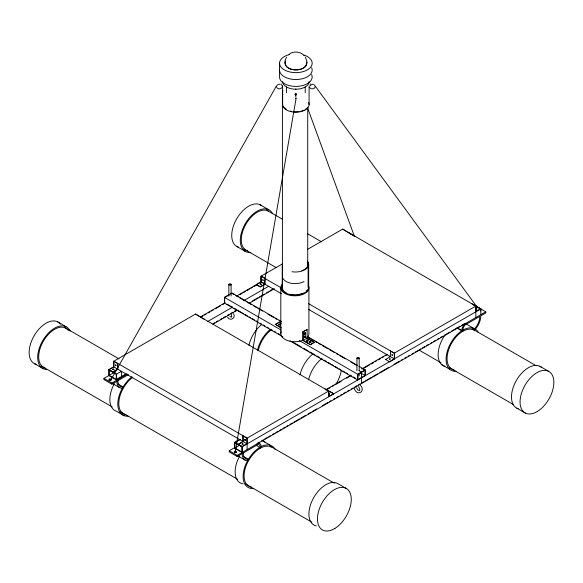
<?xml version="1.0" encoding="UTF-8"?>
<svg xmlns="http://www.w3.org/2000/svg" width="583" height="583" viewBox="0 0 583 583"><rect width="100%" height="100%" fill="white"/><g stroke="black" fill="none" stroke-linecap="round" stroke-linejoin="round"><path stroke-width="0.87" d="M260.995 446.789C261.745 444.435 259.107 442.176 257.059 443.867M235.109 452.408L296.171 97.922M285.043 60.807L286.501 57.134M285.233 61.084C282.682 72.379 307.394 72.955 306.884 61.951M110.901 379.905L276.094 86.495M114.45 383.701L113.401 385.509A23.91 13.803 -60 0 0 116.381 411.183L124.332 415.774M239.744 456.044L238.695 457.844A23.91 13.803 -60 0 0 243.126 483.846M285.116 61.404C283.382 72.613 308.225 72.715 306.782 61.507M475.276 329.242L475.845 328.644A14.065 8.118 -60 0 0 480.822 315.833L485.792 312.962L485.792 311.81L342.593 229.141M310.338 85.686L311.227 85.016M131.991 376.756L128.333 379.97L124.492 384.707L121.359 390.1A23.91 13.803 -60 0 0 128.143 416.145M289.022 54.394C293.446 50.728 300.609 51.435 304.348 55.779M132.647 377.5C127.203 381.297 123.516 387.127 120.929 393.139A22.504 12.994 -60 0 0 125.87 414.753M267.954 446.206A22.504 12.994 -60 0 0 260.003 448.334C253.62 452.306 249.065 458.61 246.223 465.482A22.504 12.994 -60 0 0 251.164 487.089M116.862 380.131L108.912 375.539L108.912 369.571L113.685 366.816L113.685 361.3L195.626 313.997L199.401 316.409M282.806 336.77L224.462 303.087L224.462 297.345L232.019 292.979L281.691 321.663M282.223 263.997L261.053 276.218L261.053 281.961L281.553 293.796M307.314 249.509L342.797 229.024L346.572 231.436M229.673 294.568L224.659 297.461L224.659 302.745M117.664 363.595L117.861 369.221L112.891 372.092L117.664 369.112L117.664 363.595L113.685 361.3M265.272 284.118L260.302 286.989L256.323 284.686L261.097 281.706L265.076 284.001L265.272 278.375L261.293 276.08L261.293 281.822M113.175 367.341L108.912 369.797L116.469 374.162L121.439 371.291L121.439 377.033M200.632 316.839L225.082 302.723M236.917 295.894L261.366 281.778M201.266 316.941L202.84 316.03M204.414 315.119L205.988 314.208M208.35 312.845L209.931 311.934M211.505 311.023L213.079 310.12M215.44 308.75L220.17 306.024M222.531 304.661L224.105 303.75M239.861 294.655L242.222 293.293M243.796 292.382L245.37 291.471M246.944 290.56L249.313 289.197M250.887 288.286L252.461 287.375M254.035 286.472L256.396 285.102M256.323 284.46L260.302 286.756L265.076 284.001M128.391 374.629L111.892 384.153L103.942 379.555L103.942 378.411L108.912 375.539M109.108 375.423L116.272 379.555L116.272 374.279L109.108 370.139L109.108 375.423L113.838 372.697M207.402 321.663L232.639 307.088M243.687 300.711L268.923 286.144M116.272 379.555L124.93 374.556M213.152 323.623L214.726 322.712M216.3 321.809L217.874 320.898M220.236 319.535L221.817 318.624M223.391 317.713L225.752 316.35M227.326 315.439L228.9 314.529M230.474 313.618L232.843 312.255M234.417 311.344L235.991 310.44M252.534 300.886L258.043 297.702M259.624 296.798L264.347 294.065M266.708 292.702L268.282 291.791M269.863 290.881L273.012 289.066M126.963 373.841L116.469 379.905L116.469 374.162M212.926 324.214L237.376 310.098M249.203 303.269L274.44 288.694M103.942 378.411L111.892 383.002L127.058 374.25M281.37 328.134L275.322 324.301L279.301 322.005L281.48 323.259M275.322 324.644L277.311 323.499M277.974 323.113L279.301 322.348L280.817 323.222M302.869 331.763L307.146 329.635L307.146 338.023L314.405 342.214L310.426 344.852L302.869 340.487L302.869 331.763L307.146 329.635M303.167 331.938L303.167 340.319L307.146 338.023M303.167 340.319L310.426 344.509L314.405 342.214M242.958 435.938L243.155 441.564L238.185 444.435L242.958 441.448L242.958 435.938L246.937 438.234L328.87 390.923L328.87 396.44L333.644 393.911L329.672 391.382L328.302 392.17M324.695 388.744L328.87 390.923M471.866 303.772L476.049 305.958L476.049 311.468L480.822 308.713L480.822 314.682M385.552 359.58L390.326 356.592L390.53 350.966M234.606 448.108L234.606 442.366L239.577 439.495M325.54 389.867L350.777 375.292M361.817 368.922L387.054 354.347M234.803 442.708L241.96 446.848L241.96 452.124L234.803 447.992L234.803 442.708L237.164 441.346M238.739 440.435L240.313 439.531M326.167 389.961L330.109 387.688M332.47 386.325L334.044 385.414M335.619 384.503L341.135 381.318M346.652 378.134L350.587 375.86M363.974 368.135L369.491 364.951M371.065 364.04L373.426 362.677M375.007 361.766L376.582 360.855M378.156 359.944L380.517 358.581M382.091 357.671L383.665 356.767M385.246 355.856L386.82 354.945M299.363 340.589L357.714 374.279L365.271 369.913L365.271 375.656M308.363 303.532L394.305 353.152L476.049 305.958M365.067 370.256L357.911 374.388L357.911 379.671L365.067 375.539L365.067 370.256L361.919 368.434M260.003 448.334L260.04 447.154A4.219 2.434 -60 0 0 256.688 445.23L237.186 456.489L229.236 451.898L229.236 450.746L234.206 447.875L242.164 452.474L242.164 446.498L246.937 443.743L246.937 438.234M234.803 447.992L239.526 445.266M480.822 308.939L242.164 446.731L234.606 442.366M257.715 443.029L259.289 442.125M261.65 440.755L263.232 439.852M264.806 438.941L267.167 437.578M268.741 436.667L270.315 435.756M272.684 434.393L274.258 433.482M275.832 432.571L278.193 431.209M279.767 430.298L281.341 429.387M282.923 428.483L285.284 427.113M286.858 426.209L288.432 425.299M290.006 424.388L292.375 423.025M293.949 422.114L299.458 418.929M301.032 418.018L305.762 415.293M308.123 413.93L310.484 412.56M312.065 411.656L316.788 408.923M322.304 405.739L327.814 402.561M329.388 401.651L330.969 400.74M333.33 399.377L334.904 398.466M336.478 397.555L338.84 396.192M340.421 395.281L341.995 394.37M343.569 393.467L345.93 392.097M347.504 391.193L349.086 390.282M351.447 388.919L353.021 388.008M354.595 387.097L356.956 385.735M358.538 384.824L360.112 383.913M361.686 383.002L364.047 381.639M365.621 380.728L371.138 377.551M372.712 376.64L377.434 373.907M379.803 372.544L388.467 367.545M393.977 364.36L399.493 361.176M401.068 360.265L402.642 359.361M405.003 357.991L406.584 357.087M408.158 356.177L409.732 355.266M412.094 353.903L413.668 352.992M415.242 352.081L417.61 350.718M419.184 349.807L420.758 348.896M422.332 347.993L424.694 346.623M426.275 345.719L428.636 344.349M430.21 343.445L431.784 342.534M433.358 341.623L435.727 340.261M437.301 339.35L438.875 338.439M440.449 337.528L442.81 336.165M444.384 335.254L449.901 332.077M451.475 331.166L460.14 326.159M461.714 325.256L464.87 323.434M229.236 450.746L237.186 455.345L485.792 311.81M310.069 84.397L310.775 83.988M465.919 323.288L462.924 326.531A5.626 3.25 -60 0 0 461.925 330.43L456.926 327.828M454.142 369.899A22.504 12.994 -60 0 1 447.751 352.977A22.504 12.994 -60 0 1 462.982 331.151C466.436 329.293 470.772 328.098 474.387 330.182M476.063 308.72L476.909 308.997L476.063 309.507M476.063 308.946L476.828 309.063L476.063 309.281M122.408 388.3L121.84 388.351A14.065 8.118 -60 0 1 116.862 381.282M247.702 460.636L247.134 460.694A14.065 8.118 -60 0 1 242.164 453.618M280.94 83.988L281.647 84.397M480.822 308.713L476.843 306.643M349.202 233.178L354.923 236.487M473.462 304.924L474.89 305.747M476.326 306.578L479.904 308.64M260.171 204.786L268.719 209.72M539.931 366.306L548.486 371.247M466.56 324.221L474.518 328.812L475.677 327.515A12.658 7.309 -60 0 0 479.612 318.77L479.78 316.431L466.291 324.221A4.219 2.434 -60 0 0 462.938 330.014L462.982 331.151M266.402 209.997L282.179 219.099M307.423 233.674L321.619 241.872M473.068 329.308L536.171 365.738M472.15 329.001L473.6 329.84M457.677 328.418L462.02 330.925M243.905 248.963L276.247 267.641M419.017 350.062L441.098 362.815M449.777 367.822L513.667 404.711M441.674 364.608L449.631 369.207M237.106 246.653L245.662 251.586M516.873 408.173L525.429 413.107M281.553 288.053L261.053 276.218L261.097 281.706M390.326 351.083L394.502 353.262L394.502 359.004L389.531 361.875L385.552 359.347M308.363 309.274L394.305 358.888L394.305 353.152M307.707 336.683L357.386 365.359M358.96 366.27L365.271 369.913M232.61 293.781L234.184 294.692M235.758 295.603L238.126 296.966M239.7 297.877L245.224 301.061M246.798 301.972L251.528 304.705M253.896 306.075L256.265 307.438M257.839 308.349L262.569 311.082M268.085 314.266L273.609 317.451M275.183 318.362L276.765 319.273M279.126 320.635L280.707 321.546M307.511 337.025L309.879 338.395M311.453 339.306L313.822 340.669M315.396 341.58L316.97 342.491M318.551 343.402L320.912 344.764M322.494 345.675L328.01 348.86M329.592 349.771L334.321 352.504M336.683 353.866L338.264 354.777M339.838 355.688L345.355 358.88M350.879 362.065L356.395 365.25M306.847 338.191L314.405 342.556M358.902 370.599L361.489 372.092L361.489 383.578M360.338 372.807L365.067 375.539M275.322 324.301L281.13 327.653M224.462 297.345L281.232 330.116M227.027 304.107L232.544 307.292M234.118 308.203L236.487 309.573M238.061 310.477L243.585 313.669M245.159 314.58L247.527 315.942M249.101 316.853L250.675 317.764M252.257 318.675L254.618 320.038M256.199 320.949L257.773 321.86M260.142 323.222L261.716 324.133M263.297 325.044L264.871 325.955M267.24 327.325L268.814 328.236M270.388 329.147L272.757 330.51M274.331 331.421L275.912 332.332M278.273 333.695L279.855 334.606M292.469 341.893L301.141 346.9M303.503 348.262L308.239 350.995M309.813 351.906L315.33 355.091M316.912 356.002L319.273 357.364M320.854 358.275L322.428 359.186M324.01 360.097L326.371 361.467M327.945 362.378L330.313 363.741M331.887 364.652L333.469 365.563M335.043 366.474L337.411 367.837M338.985 368.748L340.567 369.658M342.928 371.021L344.509 371.932M346.083 372.843L347.657 373.754M350.026 375.124L351.6 376.028M353.181 376.939L355.543 378.309M289.904 340.866L357.714 380.014L357.714 374.279M329.672 391.382L333.644 393.678M195.422 314.106L328.674 391.04L328.674 396.783M57.571 321.809L66.127 326.75M345.894 488.27L337.338 483.329A23.91 13.803 -60 0 0 312.583 499.748A23.91 13.803 -60 0 0 316.358 525.902M270.374 445.31L262.416 440.712A23.91 13.803 -60 0 1 265.52 442.548M64.596 327.471L119.027 358.895M270.476 446.33L334.365 483.22M256.382 445.266L260.04 447.824M113.685 366.816L117.664 369.112M117.824 369.207L246.937 443.743M108.912 369.571L112.891 371.867M238.185 444.202L242.164 446.498M118.109 384.066L123.166 386.988L122.007 387.032A12.658 7.309 -60 0 1 118.072 382.827L117.904 380.684M243.403 456.402L248.467 459.324L247.301 459.368A12.658 7.309 -60 0 1 243.366 455.163L243.198 453.02M112.548 383.541L119.777 387.717M237.842 455.884L245.071 460.06M41.313 365.993L112.3 406.978M120.185 411.532L237.718 479.386M245.603 483.941L311.861 522.193M34.514 363.675L43.069 368.616M329.657 394.035L328.776 393.97L328.776 394.429M229.928 316.416C231.961 317.611 231.815 317.327 231.466 314.507M227.508 317.123C230.001 321.685 236.253 318.07 233.55 313.639M315.68 86.743L477.185 307.219M360.381 385.137C366.131 391.55 357.022 396.812 354.34 388.621M358.589 386.507C361.402 391.113 359.011 392.49 356.424 387.761M305.324 57.134L306.782 60.807M307.62 107.986L354.369 236.202M475.845 306.068L475.845 317.553M359.179 358.028L359.179 370.555M359.179 373.237L359.179 375.926M356.927 358.181L356.927 370.722M351.549 234.308L347.57 232.012M309.223 85.737L309.223 87.421M309.077 87.326L309.077 104.554M308.924 287.696L308.924 333.629A14.065 8.118 0 0 1 307.044 337.688M308.684 264.391L308.684 287.353M308.115 264.391L308.115 287.353M307.722 107.163L307.722 266.329M305.208 86.984L305.208 92.726M295.858 88.893L295.858 89.221A13.22 7.63 0 0 1 282.638 81.591M295.778 93.36L295.778 93.666A0.845 0.692 0 0 1 296.616 94.351A0.845 0.692 0 0 1 295.778 95.036M295.778 94.891L295.778 97.033M295.778 98.257L295.778 98.673M286.508 86.984L286.508 92.726M282.638 87.326L282.638 104.554A13.22 7.63 0 0 0 297.585 112.118A13.22 7.63 0 0 0 308.626 102.579M282.5 85.737L282.5 87.421M282.405 92.61L282.405 289.787M280.802 287.696L280.802 333.629M279.549 63.219L279.549 76.992A16.317 9.415 0 0 0 297.986 86.335A16.317 9.415 0 0 0 311.614 74.558M247.134 449.602L247.134 438.117L113.882 361.183L113.882 366.926M237.186 455.345L237.186 456.489M235.794 309.369L235.794 311.009M231.101 284.373L231.101 296.004M228.849 284.526L228.849 296.171M204.371 319.273L200.399 316.977M111.892 383.002L111.892 384.153M303.422 340.071A14.065 8.118 0 0 1 287.055 340.377A14.065 8.118 0 0 1 281.283 331.53M282.405 104.095A12.658 7.309 0 0 0 286.115 109.261A12.658 7.309 0 0 1 284.898 108.205M311.614 67.664A16.317 9.415 0 0 1 297.986 79.441A16.317 9.415 0 0 1 279.549 70.106M309.077 81.591A13.22 7.63 0 0 1 295.858 89.221M304.013 55.057A16.317 9.415 0 0 1 307.984 69.515A16.317 9.415 0 0 1 282.66 68.75A16.317 9.415 0 0 1 289.219 54.613M306.818 108.205A12.658 7.309 0 0 1 305.55 109.254M304.209 110.049A12.658 7.309 0 0 1 302.191 110.879M301.462 111.105A12.658 7.309 0 0 1 299.924 111.47M298.328 111.717A12.658 7.309 0 0 1 293.387 111.717M291.791 111.47A12.658 7.309 0 0 1 290.261 111.105M282.15 87.049A2.813 2.296 0 0 1 280.911 88.485M280.241 88.74A2.813 2.296 0 0 1 277.027 87.778M276.721 87.231A2.813 2.296 0 0 1 276.663 86.044M276.91 85.482A2.813 2.296 0 0 1 277.902 84.608M278.565 84.353A2.813 2.296 0 0 1 280.022 84.309M281.778 85.315A2.813 2.296 0 0 1 282.092 85.861M315.06 86.044A2.813 2.296 0 0 1 314.995 87.231M314.689 87.778A2.813 2.296 0 0 1 311.475 88.74M310.812 88.485A2.813 2.296 0 0 1 309.821 87.61M311.694 84.309A2.813 2.296 0 0 1 313.151 84.353M313.814 84.608A2.813 2.296 0 0 1 314.805 85.482M295.355 94.942A0.845 0.692 0 0 1 295.355 93.754M280.503 325.022A0.845 0.488 0 0 0 279.133 324.512L278.995 324.607A0.845 0.488 0 0 0 278.878 324.979M304.676 336.034A0.845 0.488 -60 0 1 305.441 336.121A0.845 0.488 -60 0 1 304.887 337.258L304.734 337.331A0.845 0.488 -60 0 1 304.275 336.777M304.559 332.944A0.845 0.488 -60 0 1 305.456 332.966A0.845 0.488 -60 0 1 304.654 334.139A0.845 0.488 -60 0 1 304.435 333.126M309.223 342.476A0.845 0.488 0 0 1 310.098 341.842A0.845 0.488 0 0 1 310.783 342.549M109.014 380.422A1.122 0.649 0 0 1 109.954 379.948A1.122 0.649 0 0 1 111.076 380.269M275.307 449.58A23.91 13.803 -60 0 0 262.306 446.039C255.252 449.34 250.151 455.629 246.653 462.443A23.91 13.803 -60 0 0 253.437 488.488M268.836 446.33A22.504 12.994 -60 0 1 271.248 447.219M234.315 452.765A1.122 0.649 0 0 1 235.255 452.284A1.122 0.649 0 0 1 236.37 452.605M478.198 332.23A23.91 13.803 -60 0 0 476.326 329.84C471.596 325.955 465.074 328.316 460.672 331.516A23.91 13.803 -60 0 0 446.206 356.774A23.91 13.803 -60 0 0 456.606 371.284M444.814 366.379A23.91 13.803 -60 0 1 444.654 335.502M480.713 310.608A1.122 0.649 0 0 1 480.713 310.95M308.232 285.379A13.22 7.63 0 0 1 308.48 288.68M308.232 289.328A13.22 7.63 0 0 1 292.039 294.728M291.216 294.583A13.22 7.63 0 0 1 289.613 294.196M286.115 292.753A13.22 7.63 0 0 1 284.628 291.733M283.484 290.582A13.22 7.63 0 0 1 282.245 287.353L282.245 264.391A13.22 7.63 0 0 0 282.689 266.365M307.438 261.162A13.22 7.63 0 0 1 305.587 269.295A13.22 7.63 0 0 1 292.039 271.758M307.358 289.853A12.658 7.309 0 0 1 306.425 291.004M301.79 293.679A12.658 7.309 0 0 1 298.736 294.415M307.686 262.496A12.658 7.309 0 0 1 301.79 270.716M304.013 281.502A12.658 7.309 0 0 1 290.217 283.083A12.658 7.309 0 0 1 282.405 276.327M282.835 94.504A12.658 7.309 0 0 1 282.835 90.722M308.451 285.597A14.065 8.118 0 0 1 293.03 295.749A14.065 8.118 0 0 1 282.682 283.637M304.013 292.979A12.935 7.47 0 0 1 288.396 294.167A12.935 7.47 0 0 1 282.369 285.765M46.662 369.498A23.91 13.803 -60 0 1 43.178 339.882A23.91 13.803 -60 0 1 70.157 331.071M36.591 364.382A23.91 13.803 -60 0 1 34.302 335.48A23.91 13.803 -60 0 1 60.384 324.119M44.913 367.851A22.504 12.994 -60 0 1 44.104 339.925A22.504 12.994 -60 0 1 68.379 330.539M257.453 350.259A23.91 13.803 -60 0 1 269.82 329.81M248.905 345.318A23.91 13.803 -60 0 1 261.264 324.869M258.254 350.747A22.504 12.994 -60 0 1 271.547 329.614M300.019 374.833A23.91 13.803 -60 0 1 312.379 354.377M341.354 370.125A23.91 13.803 -60 0 1 336.267 383.76M308.567 379.766A23.91 13.803 -60 0 1 320.934 359.317M250.858 252.41A23.91 13.803 -60 0 1 244.831 224.477A23.91 13.803 -60 0 1 272.385 213.327M238.462 247.177A23.91 13.803 -60 0 1 236.428 219.266A23.91 13.803 -60 0 1 261.68 205.77M247.505 250.821A22.504 12.994 -60 0 1 245.232 225.446A22.504 12.994 -60 0 1 268.442 211.17M518.229 408.705A23.91 13.803 -60 0 1 516.195 380.786A23.91 13.803 -60 0 1 541.447 367.29M115.288 364.98C115.696 367.224 116.87 364.477 115.288 364.98M262.7 279.869C263.006 281.829 264.063 279.439 262.7 279.869M244.561 439.611C245.042 441.848 246.164 438.642 244.561 439.611M244.758 439.502L245.341 440.354L244.758 439.502M391.929 354.763C392.242 356.723 393.292 354.326 391.929 354.763M112.84 369.199C113.255 371.058 114.815 368.179 112.84 369.199M260.258 284.322C261.075 285.634 261.825 283.353 260.258 284.322M260.258 284.089C261.075 285.4 261.825 283.119 260.258 284.089M242.113 444.064C242.936 445.376 243.687 443.095 242.113 444.064C243.978 444.844 242.543 442.672 242.171 444.078M328.63 393.882C329.446 395.201 330.197 392.92 328.63 393.882M389.488 358.975C390.304 360.294 391.055 358.013 389.488 358.975M112.898 369.345L113.925 369.367L112.898 369.345M279.133 324.17L278.995 324.265A0.845 0.488 0 0 0 279.585 325.015A0.845 0.488 0 0 0 280.503 324.388A0.845 0.488 0 0 0 279.133 324.17M230.868 284.854L230.649 284.97A1.13 0.656 0 0 1 228.871 284.577A1.13 0.656 0 0 1 230.241 283.812A1.13 0.656 0 0 1 230.868 284.854M358.939 358.509L358.727 358.625A1.13 0.656 0 0 1 356.942 358.232A1.13 0.656 0 0 1 358.319 357.466A1.13 0.656 0 0 1 358.939 358.509M310.652 342.308L310.484 342.389A0.845 0.488 0 0 1 309.194 342.046A0.845 0.488 0 0 1 310.28 341.514A0.845 0.488 0 0 1 310.652 342.308M305.186 337.426L305.033 337.506A0.845 0.488 -60 0 1 304.683 336.617A0.845 0.488 -60 0 1 305.681 336.129A0.845 0.488 -60 0 1 305.186 337.426M109.538 380.007A1.122 0.649 0 0 0 111.229 379.446A1.122 0.649 0 0 0 109.538 378.884A1.122 0.649 0 0 0 109.538 380.007M234.84 452.342A1.122 0.649 0 0 0 236.523 451.781A1.122 0.649 0 0 0 234.84 451.22A1.122 0.649 0 0 0 234.84 452.342M306.826 340.8A0.845 0.488 0 0 0 308.086 340.377A0.845 0.488 0 0 0 306.826 339.955A0.845 0.488 0 0 0 306.826 340.8M306.826 341.142A0.845 0.488 0 0 0 308.086 340.72A0.845 0.488 0 0 0 306.826 340.297A0.845 0.488 0 0 0 306.826 341.142M305.31 334.117A0.845 0.488 -60 0 0 305.579 332.813A0.845 0.488 -60 0 0 304.581 333.695A0.845 0.488 -60 0 0 305.31 334.117M334.948 528.373A23.91 13.803 -60 0 0 348.7 490.58A23.91 13.803 -60 0 0 319.433 508.653A23.91 13.803 -60 0 0 334.948 528.373M537.548 411.343A23.91 13.803 -60 0 0 551.292 373.557A23.91 13.803 -60 0 0 522.033 391.63A23.91 13.803 -60 0 0 537.548 411.343"/></g></svg>
